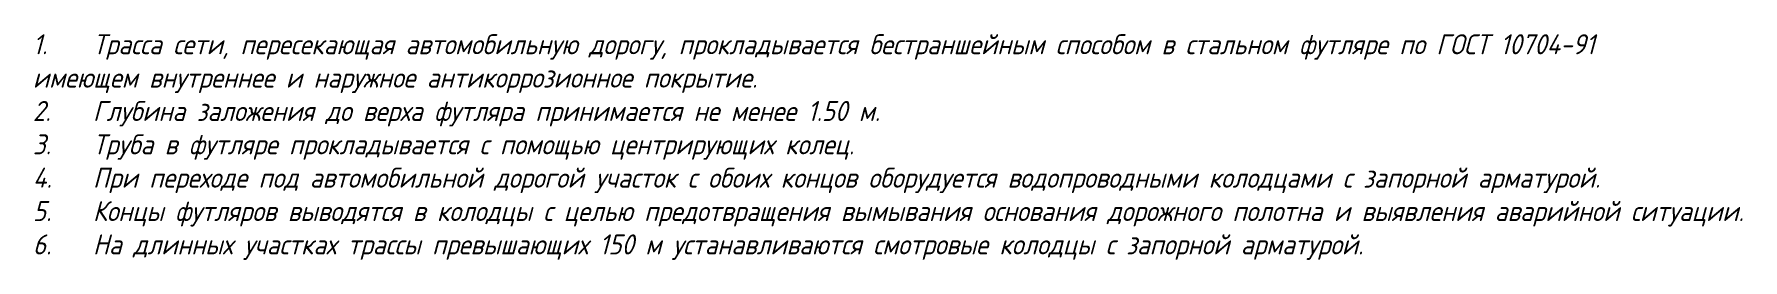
# Model space of a CAD drawing. Header units: millimetres. Extents: x 41756989 to 44740435, y 21258419 to 23626306.
# Drawn here: x 41907844 to 42014466, y 21863801 to 21877902 of the extents above; entities that cross this region are included whole.
import ezdxf

# ---------------------------------------------------------------- set-up
doc = ezdxf.new("R2010")
doc.units = ezdxf.units.MM
doc.styles.add('note', font='isocpeur.ttf', dxfattribs={"width": 0.9, "oblique": 15})

msp = doc.modelspace()

# ---------------------------------------------------------------- texts
at = {"insert": (41907763.04781619, 21877893.72961897), "char_height": 1250, "width": 1162019.886363637, "attachment_point": 1, "style": 'note'}
msp.add_mtext('\\pi-3750,l3750,t3750;1.^IТрасса сети, пересекающая автомобильную дорогу, прокладывается бестраншейным способом в стальном футляре по ГОСТ 10704-91\\Pимеющем внутреннее и наружное антикоррозионное покрытие.\\P2.^IГлубина заложения до верха футляра принимается не менее 1.50 м.\\P3.^IТруба в футляре прокладывается с помощью центрирующих колец. \\P4.^IПри переходе под автомобильной дорогой участок с обоих концов оборудуется водопроводными колодцами с запорной арматурой.\\P5.^IКонцы футляров выводятся в колодцы с целью предотвращения вымывания основания дорожного полотна и выявления аварийной ситуации.\\P6.^IНа длинных участках трассы превышающих 150 м устанавливаются смотровые колодцы с запорной арматурой.', dxfattribs=at)

doc.saveas('drawing.dxf')
